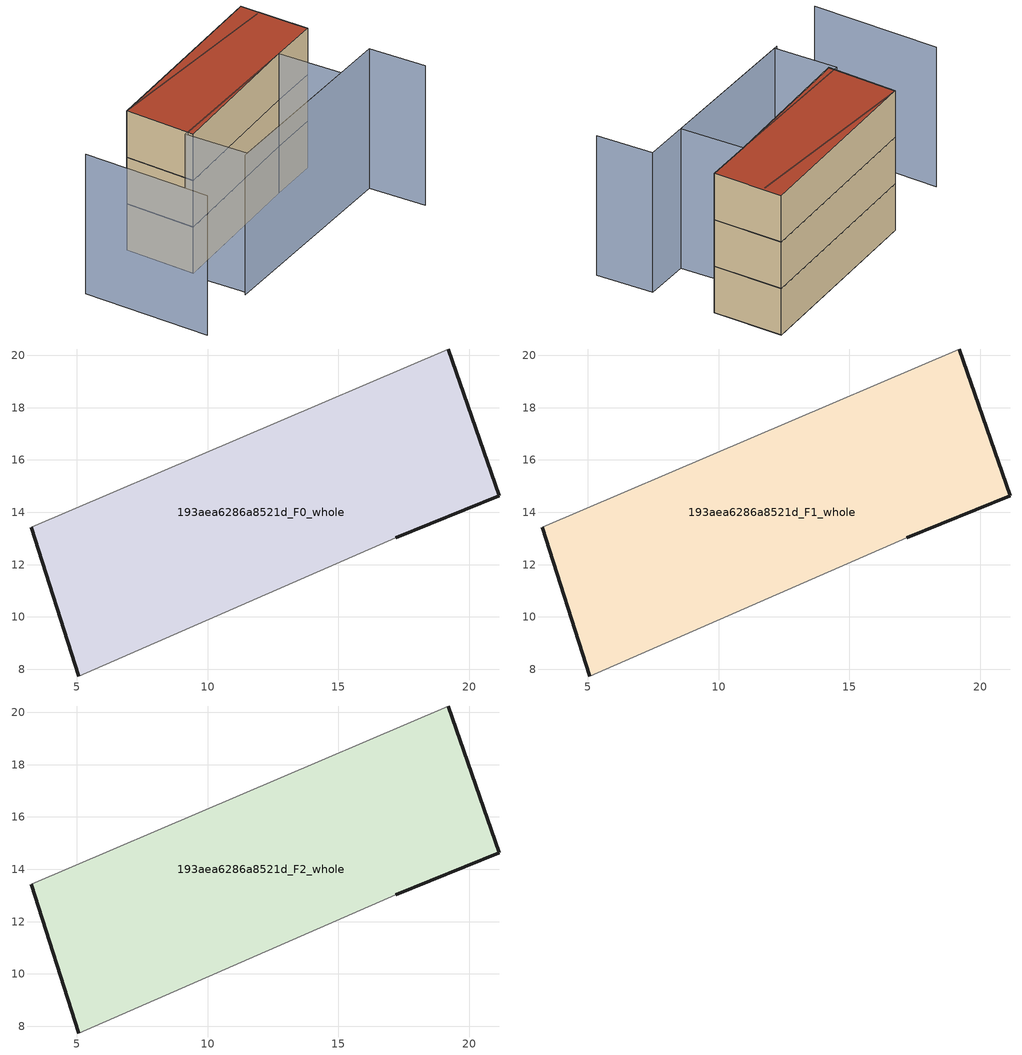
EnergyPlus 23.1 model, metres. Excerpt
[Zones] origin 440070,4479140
193aea6286a8521d_F0_whole
 floor ground (EU_floor_Construction): 17.19,13.03 21.16,14.64 19.2,20.24 3.26,13.43 5.08,7.75 z0
 wall outside (EU_wall_Construction): 5.08,7.75 3.26,13.43 / 19.2,20.24 21.16,14.64 17.19,13.03 z0:4
 wall adiabatic (EU_wall_Construction): 17.19,13.03 5.08,7.75 / 3.26,13.43 19.2,20.24 z0:4
193aea6286a8521d_F1_whole
 floor to 193aea6286a8521d_F0_whole (EU_floor_Construction): 17.19,13.03 21.15,14.64 19.19,20.24 3.25,13.43 5.07,7.75 z4
 wall outside (EU_wall_Construction): 5.08,7.75 3.26,13.43 / 19.2,20.24 21.16,14.64 17.19,13.03 z4:8
 wall adiabatic (EU_wall_Construction): 17.19,13.03 5.08,7.75 / 3.26,13.43 19.2,20.24 z4:8
193aea6286a8521d_F2_whole
 floor to 193aea6286a8521d_F1_whole (EU_floor_Construction): 17.19,13.03 21.15,14.64 19.19,20.24 3.25,13.43 5.07,7.75 z8
 wall outside (EU_wall_Construction): 5.08,7.75 3.26,13.43 / 19.2,20.24 21.16,14.64 17.19,13.03 z8:12
 wall adiabatic (EU_wall_Construction): 17.19,13.03 5.08,7.75 / 3.26,13.43 19.2,20.24 z8:12
 roof outside (EU_roof_Construction): 19.2,20.24 21.16,14.64 17.19,13.03 5.08,7.75 3.26,13.43 z12
shading: -2.98,10.34 0.45,0.09 / 6.26,2.98 22.92,9.53 / 22.92,9.53 24.68,5.03 / 19.47,18.6 3.25,13.43 / 19.15,8.05 6.54,3.09 / 6.54,3.09 4.58,8.08 / 4.58,8.08 17.19,13.03 / 17.19,13.03 19.15,8.05 z0:12
[Building]
EU S2 Campaign: North Axis=0; Terrain=City; Solar Distribution=FullExterior
[Site:Location]
Madrid: Latitude=40.5; Longitude=-3.5; Time Zone=1; Elevation=609
[SizingPeriod:WeatherFileDays]
AnnualSizingPeriod: Begin Month=1; Begin Day of Month=1; End Month=12; End Day of Month=31; Day of Week for Start Day=Monday; Use Weather File Daylight Saving Period=No; Use Weather File Rain and Snow Indicators=No
[MATERIAL]
EU_InternalMass_Material: Roughness=MediumRough; Thickness=0.1; Conductivity=1; Density=1800; Specific Heat=900; Thermal Absorptance=0.9; Solar Absorptance=0.7; Visible Absorptance=0.7
[MATERIAL:NOMASS] Roughness=MediumRough; Thermal Absorptance=0.9; Solar Absorptance=0.7; Visible Absorptance=0.7
Name | Thermal Resistance
EU_wall_NoMass | 1.60022
EU_roof_NoMass | 1.57597
EU_floor_NoMass | 0.470652
[CONSTRUCTION]
EU_wall_Construction: EU_wall_NoMass
EU_roof_Construction: EU_roof_NoMass
EU_floor_Construction: EU_floor_NoMass
EU_InternalMass_Construction: EU_InternalMass_Material
[ZONE] Type=1; Multiplier=1; Ceiling Height=autocalculate; Volume=307.688; Floor Area=autocalculate; Part of Total Floor Area=Yes
193aea6286a8521d_F0_whole; 193aea6286a8521d_F1_whole; 193aea6286a8521d_F2_whole
[INTERNALMASS] Construction=EU_InternalMass_Construction; Surface Area=102.563
Name | Zone or ZoneList
193aea6286a8521d_F0_whole_EU_InternalMass | 193aea6286a8521d_F0_whole
193aea6286a8521d_F1_whole_EU_InternalMass | 193aea6286a8521d_F1_whole
193aea6286a8521d_F2_whole_EU_InternalMass | 193aea6286a8521d_F2_whole
[OTHEREQUIPMENT] Fuel Type=Electricity; Design Level Calculation Method=Watts/Area; Power per Zone Floor Area=1; Fraction Latent=0; Fraction Radiant=0; Fraction Lost=0; Carbon Dioxide Generation Rate=0; EndUse Subcategory=EU_Step8_InternalGains
Name | Zone or ZoneList or Space or SpaceList | Schedule
EU_Step8_InternalGain_193aea6286a8521d_F0_whole_f000 | 193aea6286a8521d_F0_whole | EU_Step8_GainSchedule_193aea6286a8521d_F0_whole_f000
EU_Step8_InternalGain_193aea6286a8521d_F1_whole_f000 | 193aea6286a8521d_F1_whole | EU_Step8_GainSchedule_193aea6286a8521d_F1_whole_f000
EU_Step8_InternalGain_193aea6286a8521d_F2_whole_f000 | 193aea6286a8521d_F2_whole | EU_Step8_GainSchedule_193aea6286a8521d_F2_whole_f000
[ZONEVENTILATION:DESIGNFLOWRATE] Schedule=EU_AlwaysOn; Design Flow Rate Calculation Method=AirChanges/Hour; Air Changes per Hour=0.480704; Ventilation Type=Natural; Fan Pressure Rise=0; Fan Total Efficiency=1; Constant Term Coefficient=1; Temperature Term Coefficient=0; Velocity Term Coefficient=0; Velocity Squared Term Coefficient=0; Minimum Indoor Temperature=-100; Maximum Indoor Temperature=100; Delta Temperature=-100; Minimum Outdoor Temperature=-100; Maximum Outdoor Temperature=100; Maximum Wind Speed=40
Name | Zone or ZoneList or Space or SpaceList
EU_ConstantAir_193aea6286a8521d_F0_whole | 193aea6286a8521d_F0_whole
EU_ConstantAir_193aea6286a8521d_F1_whole | 193aea6286a8521d_F1_whole
EU_ConstantAir_193aea6286a8521d_F2_whole | 193aea6286a8521d_F2_whole
[HVACTEMPLATE:THERMOSTAT] Constant Heating Setpoint=20; Constant Cooling Setpoint=50
EU_HeatOnly_193aea6286a8521d_F0_whole; EU_HeatOnly_193aea6286a8521d_F1_whole; EU_HeatOnly_193aea6286a8521d_F2_whole
[HVACTEMPLATE:ZONE:IDEALLOADSAIRSYSTEM] System Availability Schedule=EU_AlwaysOn; Maximum Heating Supply Air Temperature=50; Minimum Cooling Supply Air Temperature=13; Maximum Heating Supply Air Humidity Ratio=0.0156; Minimum Cooling Supply Air Humidity Ratio=0.0077; Heating Limit=NoLimit; Cooling Limit=NoLimit; Heating Availability Schedule=EU_AlwaysOn; Cooling Availability Schedule=EU_CoolingOff; Dehumidification Control Type=ConstantSensibleHeatRatio; Cooling Sensible Heat Ratio=0.7; Dehumidification Setpoint=60; Humidification Control Type=None; Humidification Setpoint=30; Outdoor Air Method=None; Outdoor Air Flow Rate per Person=0.00944; Outdoor Air Flow Rate per Zone Floor Area=0; Outdoor Air Flow Rate per Zone=0; Demand Controlled Ventilation Type=None; Outdoor Air Economizer Type=NoEconomizer; Heat Recovery Type=None; Sensible Heat Recovery Effectiveness=0.7; Latent Heat Recovery Effectiveness=0.65
Name | Template Thermostat
193aea6286a8521d_F0_whole | EU_HeatOnly_193aea6286a8521d_F0_whole
193aea6286a8521d_F1_whole | EU_HeatOnly_193aea6286a8521d_F1_whole
193aea6286a8521d_F2_whole | EU_HeatOnly_193aea6286a8521d_F2_whole
[SIZING:ZONE] Zone Cooling Design Supply Air Temperature Input Method=SupplyAirTemperature; Zone Cooling Design Supply Air Temperature=13; Zone Heating Design Supply Air Temperature Input Method=SupplyAirTemperature; Zone Heating Design Supply Air Temperature=50; Zone Cooling Design Supply Air Humidity Ratio=0.008; Zone Heating Design Supply Air Humidity Ratio=0.008; Cooling Design Air Flow Method=DesignDay; Cooling Design Air Flow Rate=0; Cooling Minimum Air Flow per Zone Floor Area=0.000762; Cooling Minimum Air Flow=0; Cooling Minimum Air Flow Fraction=0.2; Heating Design Air Flow Method=DesignDay; Heating Design Air Flow Rate=0; Heating Maximum Air Flow per Zone Floor Area=0.002032; Heating Maximum Air Flow=0.141576; Heating Maximum Air Flow Fraction=0.3; Account for Dedicated Outdoor Air System=No; Dedicated Outdoor Air System Control Strategy=NeutralSupplyAir; Dedicated Outdoor Air Low Setpoint Temperature for Design=autosize; Dedicated Outdoor Air High Setpoint Temperature for Design=autosize; Zone Load Sizing Method=Sensible Load Only No Latent Load; Zone Latent Cooling Design Supply Air Humidity Ratio Input Method=HumidityRatioDifference; Zone Cooling Design Supply Air Humidity Ratio Difference=0.005; Zone Latent Heating Design Supply Air Humidity Ratio Input Method=HumidityRatioDifference; Zone Humidification Design Supply Air Humidity Ratio Difference=0.005
193aea6286a8521d_F0_whole; 193aea6286a8521d_F1_whole; 193aea6286a8521d_F2_whole
[SCHEDULE:CONSTANT]
Name | Hourly Value
EU_AlwaysOn | 1
EU_CoolingOff | 0
[SCHEDULE:FILE] Column Number=1; Rows to Skip at Top=0; Number of Hours of Data=8760; Column Separator=Comma; Interpolate to Timestep=No; Minutes per Item=60; Adjust Schedule for Daylight Savings=Yes
Name | File
EU_Step8_GainSchedule_193aea6286a8521d_F0_whole_f000 | ../../schedules/193aea6286a8521d/193aea6286a8521d_F0_whole_f000_gain.csv
EU_Step8_GainSchedule_193aea6286a8521d_F1_whole_f000 | ../../schedules/193aea6286a8521d/193aea6286a8521d_F1_whole_f000_gain.csv
EU_Step8_GainSchedule_193aea6286a8521d_F2_whole_f000 | ../../schedules/193aea6286a8521d/193aea6286a8521d_F2_whole_f000_gain.csv
